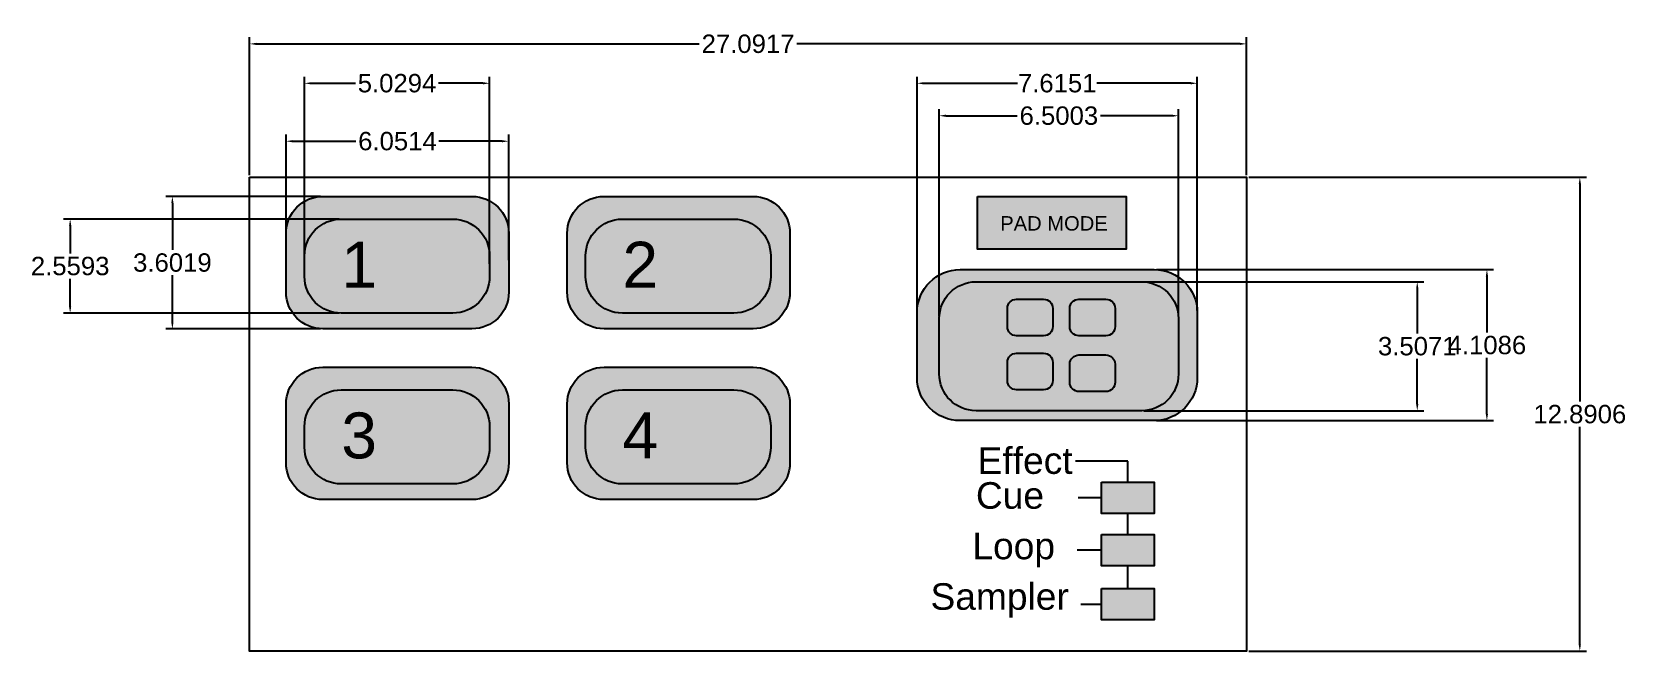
# Model space of a CAD drawing. Header units: millimetres. Extents: x 11.7 to 55, y 7 to 23.9.
import ezdxf

# ---------------------------------------------------------------- set-up
doc = ezdxf.new("R2010")
doc.units = ezdxf.units.MM
doc.header["$MEASUREMENT"] = 0
for name, color, linetype in [('3', 8, 'Continuous'), ('contras', 40, 'Continuous'), ('contur1', 250, 'Continuous'), ('contur2', 7, 'Continuous'), ('cotare', 3, 'Continuous')]:
    doc.layers.add(name, color=color, linetype=linetype)
doc.styles.get("Standard").update_dxf_attribs({"font": 'arial.ttf'})
doc.dimstyles.new('Annotative', dxfattribs={"dimscale": 0, "dimtxt": 0.5, "dimasz": 0.18, "dimexe": 0.18, "dimexo": 0.0625, "dimgap": 0.09, "dimtad": 0, "dimtih": 1, "dimtoh": 1, "dimdec": 4, "dimzin": 0, "dimdsep": 46, "dimtxsty": 'Standard', "dimcen": 0.09, "dimadec": 0, "dimazin": 0, "dimtfac": 1, "dimtdec": 4, "dimtofl": 0, "dimtmove": 0, "dimatfit": 3, "dimfxl": 1, "dimtolj": 1, "dimtzin": 0, "dimarcsym": 0})

# ---------------------------------------------------------------- blocks, each defined once
blk = doc.blocks.new('*D2')
at = {"layer": 'cotare', "color": 0, "lineweight": -2, "transparency": 16777216}
for p, q in [((17.614, 19.981), (17.614, 23.728)), ((17.794, 23.548), (29.834, 23.548)), ((44.526, 23.548), (32.486, 23.548)), ((44.706, 19.981), (44.706, 23.728))]:
    blk.add_line(p, q, dxfattribs=at)
at = {"layer": 'cotare', "color": 0, "transparency": 16777216}
for points in [[(17.794, 23.578), (17.794, 23.518), (17.614, 23.548)], [(44.526, 23.578), (44.526, 23.518), (44.706, 23.548)]]:
    blk.add_solid(points, dxfattribs=at)
at = {"layer": 'Defpoints', "color": 0, "transparency": 16777216}
for p in [(44.706, 23.548), (17.614, 19.919), (44.706, 19.919)]:
    blk.add_point(p, dxfattribs=at)
at = {"layer": 'cotare', "color": 0, "transparency": 16777216, "insert": (31.16, 23.548), "char_height": 0.5, "attachment_point": 5}
blk.add_mtext('\\A1;27.0917', dxfattribs=at)
blk = doc.blocks.new('*D3')
at = {"layer": 'cotare', "color": 0, "lineweight": -2, "transparency": 16777216}
for p, q in [((44.768, 19.919), (53.943, 19.919)), ((53.763, 19.739), (53.763, 13.819)), ((53.763, 7.208), (53.763, 13.128)), ((44.768, 7.028), (53.943, 7.028))]:
    blk.add_line(p, q, dxfattribs=at)
at = {"layer": 'cotare', "color": 0, "transparency": 16777216}
for points in [[(53.733, 19.739), (53.793, 19.739), (53.763, 19.919)], [(53.733, 7.208), (53.793, 7.208), (53.763, 7.028)]]:
    blk.add_solid(points, dxfattribs=at)
at = {"layer": 'Defpoints', "color": 0, "transparency": 16777216}
for p in [(44.706, 19.919), (44.706, 7.028), (53.763, 7.028)]:
    blk.add_point(p, dxfattribs=at)
at = {"layer": 'cotare', "color": 0, "transparency": 16777216, "insert": (53.763, 13.474), "char_height": 0.5, "attachment_point": 5}
blk.add_mtext('\\A1;12.8906', dxfattribs=at)
blk = doc.blocks.new('*D4')
at = {"layer": 'cotare', "color": 0, "lineweight": -2, "transparency": 16777216}
for p, q in [((19.106, 17.565), (19.106, 22.656)), ((24.136, 17.565), (24.136, 22.656)), ((19.286, 22.476), (20.494, 22.476)), ((23.956, 22.476), (22.748, 22.476))]:
    blk.add_line(p, q, dxfattribs=at)
at = {"layer": 'cotare', "color": 0, "transparency": 16777216}
for points in [[(19.286, 22.506), (19.286, 22.446), (19.106, 22.476)], [(23.956, 22.506), (23.956, 22.446), (24.136, 22.476)]]:
    blk.add_solid(points, dxfattribs=at)
at = {"layer": 'Defpoints', "color": 0, "transparency": 16777216}
for p in [(24.136, 22.476), (19.106, 17.502), (24.136, 17.502)]:
    blk.add_point(p, dxfattribs=at)
at = {"layer": 'cotare', "color": 0, "transparency": 16777216, "insert": (21.621, 22.476), "char_height": 0.5, "attachment_point": 5}
blk.add_mtext('\\A1;5.0294', dxfattribs=at)
blk = doc.blocks.new('*D5')
at = {"layer": 'cotare', "color": 0, "lineweight": -2, "transparency": 16777216}
for p, q in [((20.044, 18.782), (12.558, 18.782)), ((12.738, 18.602), (12.738, 17.848)), ((12.738, 16.403), (12.738, 17.157)), ((20.044, 16.223), (12.558, 16.223))]:
    blk.add_line(p, q, dxfattribs=at)
at = {"layer": 'cotare', "color": 0, "transparency": 16777216}
for points in [[(12.708, 18.602), (12.768, 18.602), (12.738, 18.782)], [(12.708, 16.403), (12.768, 16.403), (12.738, 16.223)]]:
    blk.add_solid(points, dxfattribs=at)
at = {"layer": 'Defpoints', "color": 0, "transparency": 16777216}
for p in [(20.106, 18.782), (12.738, 16.223), (20.106, 16.223)]:
    blk.add_point(p, dxfattribs=at)
at = {"layer": 'cotare', "color": 0, "transparency": 16777216, "insert": (12.738, 17.502), "char_height": 0.5, "attachment_point": 5}
blk.add_mtext('\\A1;2.5593', dxfattribs=at)
blk = doc.blocks.new('*D6')
at = {"layer": 'cotare', "color": 0, "lineweight": -2, "transparency": 16777216}
for p, q in [((18.606, 17.66), (18.606, 21.08)), ((18.786, 20.9), (20.504, 20.9)), ((24.477, 20.9), (22.76, 20.9)), ((24.657, 17.66), (24.657, 21.08))]:
    blk.add_line(p, q, dxfattribs=at)
at = {"layer": 'cotare', "color": 0, "transparency": 16777216}
for points in [[(18.786, 20.93), (18.786, 20.87), (18.606, 20.9)], [(24.477, 20.93), (24.477, 20.87), (24.657, 20.9)]]:
    blk.add_solid(points, dxfattribs=at)
at = {"layer": 'Defpoints', "color": 0, "transparency": 16777216}
for p in [(24.657, 20.9), (18.606, 17.597), (24.657, 17.597)]:
    blk.add_point(p, dxfattribs=at)
at = {"layer": 'cotare', "color": 0, "transparency": 16777216, "insert": (21.632, 20.9), "char_height": 0.5, "attachment_point": 5}
blk.add_mtext('\\A1;6.0514', dxfattribs=at)
blk = doc.blocks.new('*D7')
at = {"layer": 'cotare', "color": 0, "lineweight": -2, "transparency": 16777216}
for p, q in [((19.544, 19.398), (15.336, 19.398)), ((15.516, 19.218), (15.516, 17.943)), ((15.516, 15.976), (15.516, 17.252)), ((19.544, 15.796), (15.336, 15.796))]:
    blk.add_line(p, q, dxfattribs=at)
at = {"layer": 'cotare', "color": 0, "transparency": 16777216}
for points in [[(15.486, 19.218), (15.546, 19.218), (15.516, 19.398)], [(15.486, 15.976), (15.546, 15.976), (15.516, 15.796)]]:
    blk.add_solid(points, dxfattribs=at)
at = {"layer": 'Defpoints', "color": 0, "transparency": 16777216}
for p in [(19.606, 19.398), (15.516, 15.796), (19.606, 15.796)]:
    blk.add_point(p, dxfattribs=at)
at = {"layer": 'cotare', "color": 0, "transparency": 16777216, "insert": (15.516, 17.597), "char_height": 0.5, "attachment_point": 5}
blk.add_mtext('\\A1;3.6019', dxfattribs=at)
blk = doc.blocks.new('*D8')
at = {"layer": 'cotare', "color": 0, "lineweight": -2, "transparency": 16777216}
for p, q in [((41.918, 17.076), (49.525, 17.076)), ((49.345, 16.896), (49.345, 15.668)), ((49.345, 13.749), (49.345, 14.977)), ((41.918, 13.569), (49.525, 13.569))]:
    blk.add_line(p, q, dxfattribs=at)
at = {"layer": 'cotare', "color": 0, "transparency": 16777216}
for points in [[(49.315, 16.896), (49.375, 16.896), (49.345, 17.076)], [(49.315, 13.749), (49.375, 13.749), (49.345, 13.569)]]:
    blk.add_solid(points, dxfattribs=at)
at = {"layer": 'Defpoints', "color": 0, "transparency": 16777216}
for p in [(41.856, 17.076), (41.856, 13.569), (49.345, 13.569)]:
    blk.add_point(p, dxfattribs=at)
at = {"layer": 'cotare', "color": 0, "transparency": 16777216, "insert": (49.345, 15.322), "char_height": 0.5, "attachment_point": 5}
blk.add_mtext('\\A1;3.5071', dxfattribs=at)
blk = doc.blocks.new('*D9')
at = {"layer": 'cotare', "color": 0, "lineweight": -2, "transparency": 16777216}
for p, q in [((42.259, 17.408), (51.418, 17.408)), ((51.238, 17.228), (51.238, 15.699)), ((51.238, 13.479), (51.238, 15.008)), ((42.259, 13.299), (51.418, 13.299))]:
    blk.add_line(p, q, dxfattribs=at)
at = {"layer": 'cotare', "color": 0, "transparency": 16777216}
for points in [[(51.208, 17.228), (51.268, 17.228), (51.238, 17.408)], [(51.208, 13.479), (51.268, 13.479), (51.238, 13.299)]]:
    blk.add_solid(points, dxfattribs=at)
at = {"layer": 'Defpoints', "color": 0, "transparency": 16777216}
for p in [(42.197, 17.408), (42.197, 13.299), (51.238, 13.299)]:
    blk.add_point(p, dxfattribs=at)
at = {"layer": 'cotare', "color": 0, "transparency": 16777216, "insert": (51.238, 15.353), "char_height": 0.5, "attachment_point": 5}
blk.add_mtext('\\A1;4.1086', dxfattribs=at)
blk = doc.blocks.new('*D10')
at = {"layer": 'cotare', "color": 0, "lineweight": -2, "transparency": 16777216}
for p, q in [((36.356, 16.138), (36.356, 21.773)), ((42.856, 16.138), (42.856, 21.773)), ((36.536, 21.593), (38.477, 21.593)), ((42.676, 21.593), (40.735, 21.593))]:
    blk.add_line(p, q, dxfattribs=at)
at = {"layer": 'cotare', "color": 0, "transparency": 16777216}
for points in [[(36.536, 21.623), (36.536, 21.563), (36.356, 21.593)], [(42.676, 21.623), (42.676, 21.563), (42.856, 21.593)]]:
    blk.add_solid(points, dxfattribs=at)
at = {"layer": 'Defpoints', "color": 0, "transparency": 16777216}
for p in [(42.856, 21.593), (36.356, 16.076), (42.856, 16.076)]:
    blk.add_point(p, dxfattribs=at)
at = {"layer": 'cotare', "color": 0, "transparency": 16777216, "insert": (39.606, 21.593), "char_height": 0.5, "attachment_point": 5}
blk.add_mtext('\\A1;6.5003', dxfattribs=at)
blk = doc.blocks.new('*D11')
at = {"layer": 'cotare', "color": 0, "lineweight": -2, "transparency": 16777216}
for p, q in [((35.753, 16.299), (35.753, 22.656)), ((43.368, 16.299), (43.368, 22.656)), ((35.933, 22.476), (38.483, 22.476)), ((43.188, 22.476), (40.638, 22.476))]:
    blk.add_line(p, q, dxfattribs=at)
at = {"layer": 'cotare', "color": 0, "transparency": 16777216}
for points in [[(35.933, 22.506), (35.933, 22.446), (35.753, 22.476)], [(43.188, 22.506), (43.188, 22.446), (43.368, 22.476)]]:
    blk.add_solid(points, dxfattribs=at)
at = {"layer": 'Defpoints', "color": 0, "transparency": 16777216}
for p in [(43.368, 22.476), (35.753, 16.236), (43.368, 16.236)]:
    blk.add_point(p, dxfattribs=at)
at = {"layer": 'cotare', "color": 0, "transparency": 16777216, "insert": (39.561, 22.476), "char_height": 0.5, "attachment_point": 5}
blk.add_mtext('\\A1;7.6151', dxfattribs=at)

msp = doc.modelspace()

# ---------------------------------------------------------------- hatches: boundary and pattern name
at = {"layer": '3'}
h = msp.add_hatch(color=256, dxfattribs=at)
h.dxf.hatch_style = 1
h.paths.add_polyline_path([(42.19114, 9.35062), (42.19114, 10.20371), (40.76771, 10.20371), (40.76771, 9.35062)])
h.paths.add_polyline_path([(42.19114, 7.88141), (42.19114, 8.7345), (40.76771, 8.7345), (40.76771, 7.88141)])
at = {"layer": 'contras'}
h = msp.add_hatch(color=256, dxfattribs=at)
h.dxf.hatch_style = 1
h.paths.add_polyline_path([(19.60612, 19.39813, 0.41421356), (18.60612, 18.39813), (18.60612, 16.79619, 0.41421356), (19.60612, 15.79619), (23.65748, 15.79619, 0.41421356), (24.65748, 16.79619), (24.65748, 18.39813, 0.41421356), (23.65748, 19.39813)])
h.paths.add_polyline_path([(23.13556, 18.78201, -0.41421356), (24.13556, 17.78201), (24.13556, 17.22274, -0.41421356), (23.13556, 16.22274), (20.10612, 16.22274, -0.41421356), (19.10612, 17.22274), (19.10612, 17.78201, -0.41421356), (20.10612, 18.78201)], flags=16)
h = msp.add_hatch(color=256, dxfattribs=at)
h.dxf.hatch_style = 1
h.paths.add_polyline_path([(27.24517, 19.39813, 0.41421356), (26.24517, 18.39813), (26.24517, 16.79619, 0.41421356), (27.24517, 15.79619), (31.29653, 15.79619, 0.41421356), (32.29653, 16.79619), (32.29653, 18.39813, 0.41421356), (31.29653, 19.39813)])
h.paths.add_polyline_path([(30.77461, 18.78201, -0.41421356), (31.77461, 17.78201), (31.77461, 17.22274, -0.41421356), (30.77461, 16.22274), (27.74517, 16.22274, -0.41421356), (26.74517, 17.22274), (26.74517, 17.78201, -0.41421356), (27.74517, 18.78201)], flags=16)
h = msp.add_hatch(color=256, dxfattribs=at)
h.dxf.hatch_style = 1
h.paths.add_polyline_path([(43.36808, 16.23609, 0.41421356), (42.19658, 17.40759), (36.92446, 17.40759, 0.41421356), (35.75296, 16.23609), (35.75296, 14.47046, 0.41421356), (36.92446, 13.29896), (42.19658, 13.29896, 0.41421356), (43.36808, 14.47046)])
h.paths.add_polyline_path([(42.856, 14.56868, -0.41421356), (41.856, 13.56868), (37.35569, 13.56868, -0.41421356), (36.35569, 14.56868), (36.35569, 16.07583, -0.41421356), (37.35569, 17.07583), (41.856, 17.07583, -0.41421356), (42.856, 16.07583)], flags=16)
h.paths.add_polyline_path([(41.13512, 15.85662, -0.41421356), (40.88512, 15.60662), (40.15149, 15.60662, -0.41421356), (39.90149, 15.85662), (39.90149, 16.35189, -0.41421356), (40.15149, 16.60189), (40.88512, 16.60189, -0.41421356), (41.13512, 16.35189)], flags=0)
h.paths.add_polyline_path([(41.13512, 14.83529), (41.13512, 14.34001, -0.41421356), (40.88512, 14.09001), (40.15149, 14.09001, -0.41421356), (39.90149, 14.34001), (39.90149, 14.83529, -0.41421356), (40.15149, 15.08529), (40.88512, 15.08529, -0.41421356)], flags=0)
h.paths.add_polyline_path([(39.43978, 15.85662, -0.41421356), (39.18978, 15.60662), (38.45614, 15.60662, -0.41421356), (38.20614, 15.85662), (38.20614, 16.35189, -0.41421356), (38.45614, 16.60189), (39.18978, 16.60189, -0.41421356), (39.43978, 16.35189)], flags=0)
h.paths.add_polyline_path([(39.43978, 14.88268), (39.43978, 14.38741, -0.41421356), (39.18978, 14.13741), (38.45614, 14.13741, -0.41421356), (38.20614, 14.38741), (38.20614, 14.88268, -0.41421356), (38.45614, 15.13268), (39.18978, 15.13268, -0.41421356)], flags=0)
h = msp.add_hatch(color=256, dxfattribs=at)
h.dxf.hatch_style = 1
h.paths.add_polyline_path([(39.18978, 15.60662, 0.41421356), (39.43978, 15.85662), (39.43978, 16.35189, 0.41421356), (39.18978, 16.60189), (38.45614, 16.60189, 0.41421356), (38.20614, 16.35189), (38.20614, 15.85662, 0.41421356), (38.45614, 15.60662)])
h.paths.add_polyline_path([(40.15149, 16.60189, 0.41421356), (39.90149, 16.35189), (39.90149, 15.85662, 0.41421356), (40.15149, 15.60662), (40.88512, 15.60662, 0.41421356), (41.13512, 15.85662), (41.13512, 16.35189, 0.41421356), (40.88512, 16.60189)])
h.paths.add_polyline_path([(40.88512, 14.09001, 0.41421356), (41.13512, 14.34001), (41.13512, 14.83529, 0.41421356), (40.88512, 15.08529), (40.15149, 15.08529, 0.41421356), (39.90149, 14.83529), (39.90149, 14.34001, 0.41421356), (40.15149, 14.09001)])
h.paths.add_polyline_path([(38.20614, 14.38741, 0.41421356), (38.45614, 14.13741), (39.18978, 14.13741, 0.41421356), (39.43978, 14.38741), (39.43978, 14.88268, 0.41421356), (39.18978, 15.13268), (38.45614, 15.13268, 0.41421356), (38.20614, 14.88268)])
h = msp.add_hatch(color=256, dxfattribs=at)
h.dxf.hatch_style = 1
h.paths.add_polyline_path([(19.60612, 14.75353, 0.41421356), (18.60612, 13.75353), (18.60612, 12.15159, 0.41421356), (19.60612, 11.15159), (23.65748, 11.15159, 0.41421356), (24.65748, 12.15159), (24.65748, 13.75353, 0.41421356), (23.65748, 14.75353)])
h.paths.add_polyline_path([(23.13556, 14.13741, -0.41421356), (24.13556, 13.13741), (24.13556, 12.57814, -0.41421356), (23.13556, 11.57814), (20.10612, 11.57814, -0.41421356), (19.10612, 12.57814), (19.10612, 13.13741, -0.41421356), (20.10612, 14.13741)], flags=16)
h = msp.add_hatch(color=256, dxfattribs=at)
h.dxf.hatch_style = 1
h.paths.add_polyline_path([(27.24517, 14.75353, 0.41421356), (26.24517, 13.75353), (26.24517, 12.15159, 0.41421356), (27.24517, 11.15159), (31.29653, 11.15159, 0.41421356), (32.29653, 12.15159), (32.29653, 13.75353, 0.41421356), (31.29653, 14.75353)])
h.paths.add_polyline_path([(30.77461, 14.13741, -0.41421356), (31.77461, 13.13741), (31.77461, 12.57814, -0.41421356), (30.77461, 11.57814), (27.74517, 11.57814, -0.41421356), (26.74517, 12.57814), (26.74517, 13.13741, -0.41421356), (27.74517, 14.13741)], flags=16)
h = msp.add_hatch(color=256, dxfattribs=at)
h.dxf.hatch_style = 1
h.paths.add_polyline_path([(40.76771, 11.62553), (40.76771, 10.77244), (42.19114, 10.77244), (42.19114, 11.62553)])
at = {"layer": 'contur1'}
h = msp.add_hatch(color=256, dxfattribs=at)
h.dxf.hatch_style = 1
h.paths.add_polyline_path([(20.10612, 18.78201, 0.41421356), (19.10612, 17.78201), (19.10612, 17.22274, 0.41421356), (20.10612, 16.22274), (23.13556, 16.22274, 0.41421356), (24.13556, 17.22274), (24.13556, 17.78201, 0.41421356), (23.13556, 18.78201)])
h = msp.add_hatch(color=256, dxfattribs=at)
h.dxf.hatch_style = 1
h.paths.add_polyline_path([(27.74517, 18.78201, 0.41421356), (26.74517, 17.78201), (26.74517, 17.22274, 0.41421356), (27.74517, 16.22274), (30.77461, 16.22274, 0.41421356), (31.77461, 17.22274), (31.77461, 17.78201, 0.41421356), (30.77461, 18.78201)])
h = msp.add_hatch(color=256, dxfattribs=at)
h.dxf.hatch_style = 1
h.paths.add_polyline_path([(42.856, 16.07583, 0.41421356), (41.856, 17.07583), (37.35569, 17.07583, 0.41421356), (36.35569, 16.07583), (36.35569, 14.56868, 0.41421356), (37.35569, 13.56868), (41.856, 13.56868, 0.41421356), (42.856, 14.56868)])
h.paths.add_polyline_path([(41.13512, 15.85662, -0.41421356), (40.88512, 15.60662), (40.15149, 15.60662, -0.41421356), (39.90149, 15.85662), (39.90149, 16.35189, -0.41421356), (40.15149, 16.60189), (40.88512, 16.60189, -0.41421356), (41.13512, 16.35189)], flags=16)
h.paths.add_polyline_path([(41.13512, 14.83529), (41.13512, 14.34001, -0.41421356), (40.88512, 14.09001), (40.15149, 14.09001, -0.41421356), (39.90149, 14.34001), (39.90149, 14.83529, -0.41421356), (40.15149, 15.08529), (40.88512, 15.08529, -0.41421356)], flags=16)
h.paths.add_polyline_path([(39.43978, 15.85662, -0.41421356), (39.18978, 15.60662), (38.45614, 15.60662, -0.41421356), (38.20614, 15.85662), (38.20614, 16.35189, -0.41421356), (38.45614, 16.60189), (39.18978, 16.60189, -0.41421356), (39.43978, 16.35189)], flags=16)
h.paths.add_polyline_path([(39.43978, 14.88268), (39.43978, 14.38741, -0.41421356), (39.18978, 14.13741), (38.45614, 14.13741, -0.41421356), (38.20614, 14.38741), (38.20614, 14.88268, -0.41421356), (38.45614, 15.13268), (39.18978, 15.13268, -0.41421356)], flags=16)
h = msp.add_hatch(color=256, dxfattribs=at)
h.dxf.hatch_style = 1
h.paths.add_polyline_path([(20.10612, 14.13741, 0.41421356), (19.10612, 13.13741), (19.10612, 12.57814, 0.41421356), (20.10612, 11.57814), (23.13556, 11.57814, 0.41421356), (24.13556, 12.57814), (24.13556, 13.13741, 0.41421356), (23.13556, 14.13741)])
h = msp.add_hatch(color=256, dxfattribs=at)
h.dxf.hatch_style = 1
h.paths.add_polyline_path([(27.74517, 14.13741, 0.41421356), (26.74517, 13.13741), (26.74517, 12.57814, 0.41421356), (27.74517, 11.57814), (30.77461, 11.57814, 0.41421356), (31.77461, 12.57814), (31.77461, 13.13741, 0.41421356), (30.77461, 14.13741)])
at = {"layer": 'contur2'}
h = msp.add_hatch(color=256, dxfattribs=at)
h.dxf.hatch_style = 1
h.paths.add_polyline_path([(41.43315, 17.96731), (41.43315, 19.39813), (37.39894, 19.39813), (37.39894, 17.96731)])

# ---------------------------------------------------------------- linework, layer by layer
msp.add_lwpolyline([(17.61411, 19.91895), (44.70586, 19.91895), (44.70586, 7.02832), (17.61411, 7.02832)], close=True)
at = {"layer": '3'}
for p, q in [((41.47943, 12.19426), (40.056, 12.19426)), ((41.47943, 11.62553), (41.47943, 12.19426)), ((40.76771, 11.19899), (40.13072, 11.19899)), ((41.47943, 10.20371), (41.47943, 10.77244)), ((40.76771, 9.77717), (40.10345, 9.77717)), ((41.47943, 8.7345), (41.47943, 9.35062)), ((40.19834, 8.30796), (40.76771, 8.30796))]:
    msp.add_line(p, q, dxfattribs=at)
for points in [[(40.76771, 10.20371), (42.19114, 10.20371), (42.19114, 9.35062), (40.76771, 9.35062)], [(40.76771, 8.7345), (42.19114, 8.7345), (42.19114, 7.88141), (40.76771, 7.88141)]]:
    msp.add_lwpolyline(points, close=True, dxfattribs=at)
at = {"layer": 'contras'}
for points in [[(19.60612, 19.39813), (23.65748, 19.39813, -0.41421356), (24.65748, 18.39813), (24.65748, 16.79619, -0.41421356), (23.65748, 15.79619), (19.60612, 15.79619, -0.41421356), (18.60612, 16.79619), (18.60612, 18.39813, -0.41421356)], [(27.24517, 19.39813), (31.29653, 19.39813, -0.41421356), (32.29653, 18.39813), (32.29653, 16.79619, -0.41421356), (31.29653, 15.79619), (27.24517, 15.79619, -0.41421356), (26.24517, 16.79619), (26.24517, 18.39813, -0.41421356)], [(20.10612, 18.78201), (23.13556, 18.78201, -0.41421356), (24.13556, 17.78201), (24.13556, 17.22274, -0.41421356), (23.13556, 16.22274), (20.10612, 16.22274, -0.41421356), (19.10612, 17.22274), (19.10612, 17.78201, -0.41421356)], [(27.74517, 18.78201), (30.77461, 18.78201, -0.41421356), (31.77461, 17.78201), (31.77461, 17.22274, -0.41421356), (30.77461, 16.22274), (27.74517, 16.22274, -0.41421356), (26.74517, 17.22274), (26.74517, 17.78201, -0.41421356)], [(36.92446, 17.40759), (42.19658, 17.40759, -0.41421356), (43.36808, 16.23609), (43.36808, 14.47046, -0.41421356), (42.19658, 13.29896), (36.92446, 13.29896, -0.41421356), (35.75296, 14.47046), (35.75296, 16.23609, -0.41421356)], [(37.35569, 17.07583), (41.856, 17.07583, -0.41421356), (42.856, 16.07583), (42.856, 14.56868, -0.41421356), (41.856, 13.56868), (37.35569, 13.56868, -0.41421356), (36.35569, 14.56868), (36.35569, 16.07583, -0.41421356)], [(38.45614, 16.60189), (39.18978, 16.60189, -0.41421356), (39.43978, 16.35189), (39.43978, 15.85662, -0.41421356), (39.18978, 15.60662), (38.45614, 15.60662, -0.41421356), (38.20614, 15.85662), (38.20614, 16.35189, -0.41421356)], [(40.15149, 16.60189), (40.88512, 16.60189, -0.41421356), (41.13512, 16.35189), (41.13512, 15.85662, -0.41421356), (40.88512, 15.60662), (40.15149, 15.60662, -0.41421356), (39.90149, 15.85662), (39.90149, 16.35189, -0.41421356)], [(19.60612, 14.75353), (23.65748, 14.75353, -0.41421356), (24.65748, 13.75353), (24.65748, 12.15159, -0.41421356), (23.65748, 11.15159), (19.60612, 11.15159, -0.41421356), (18.60612, 12.15159), (18.60612, 13.75353, -0.41421356)], [(27.24517, 14.75353), (31.29653, 14.75353, -0.41421356), (32.29653, 13.75353), (32.29653, 12.15159, -0.41421356), (31.29653, 11.15159), (27.24517, 11.15159, -0.41421356), (26.24517, 12.15159), (26.24517, 13.75353, -0.41421356)], [(38.45614, 15.13268), (39.18978, 15.13268, -0.41421356), (39.43978, 14.88268), (39.43978, 14.38741, -0.41421356), (39.18978, 14.13741), (38.45614, 14.13741, -0.41421356), (38.20614, 14.38741), (38.20614, 14.88268, -0.41421356)], [(40.15149, 15.08529), (40.88512, 15.08529, -0.41421356), (41.13512, 14.83529), (41.13512, 14.34001, -0.41421356), (40.88512, 14.09001), (40.15149, 14.09001, -0.41421356), (39.90149, 14.34001), (39.90149, 14.83529, -0.41421356)], [(20.10612, 14.13741), (23.13556, 14.13741, -0.41421356), (24.13556, 13.13741), (24.13556, 12.57814, -0.41421356), (23.13556, 11.57814), (20.10612, 11.57814, -0.41421356), (19.10612, 12.57814), (19.10612, 13.13741, -0.41421356)], [(27.74517, 14.13741), (30.77461, 14.13741, -0.41421356), (31.77461, 13.13741), (31.77461, 12.57814, -0.41421356), (30.77461, 11.57814), (27.74517, 11.57814, -0.41421356), (26.74517, 12.57814), (26.74517, 13.13741, -0.41421356)]]:
    msp.add_lwpolyline(points, format="xyb", close=True, dxfattribs=at)
msp.add_lwpolyline([(40.76771, 11.62553), (42.19114, 11.62553), (42.19114, 10.77244), (40.76771, 10.77244)], close=True, dxfattribs=at)
at = {"layer": 'contur2'}
msp.add_lwpolyline([(37.39894, 19.39813), (41.43315, 19.39813), (41.43315, 17.96731), (37.39894, 17.96731)], close=True, dxfattribs=at)

# ---------------------------------------------------------------- texts
at = {"layer": '3', "char_height": 0.722496, "attachment_point": 1}
for s, insert in [('Effect', (37.39894, 12.57341)), ('Cue', (37.35149, 11.62553)), ('Loop', (37.2566, 10.25111)), ('Sampler', (36.11786, 8.87668))]:
    msp.add_mtext_dynamic_manual_height_columns(s, width=2.7792246, gutter_width=3.61248, heights=[0], dxfattribs=dict(at, insert=insert))
at = {"layer": 'contras', "char_height": 1.24865, "attachment_point": 1}
for s, insert in [('1', (20.10612, 18.16589)), ('2', (27.74517, 18.16589)), ('3', (20.10612, 13.52129)), ('4', (27.74517, 13.52129))]:
    msp.add_mtext_dynamic_manual_height_columns(s, width=1.2486522, gutter_width=6.24326, heights=[1.25376], dxfattribs=dict(at, insert=insert))
at = {"layer": 'contur2', "insert": (38.01284, 18.86191), "char_height": 0.3920679, "attachment_point": 1}
msp.add_mtext_dynamic_manual_height_columns('{\\C256;\\c0;PAD MODE}', width=2.9241039, gutter_width=1.96034, heights=[0.89463], dxfattribs=at)

# ---------------------------------------------------------------- dimensions: what is measured, and where the dimension line sits
at = {"layer": 'cotare'}
for base, p1, p2, picture, middle in [((44.705858, 23.54752), (17.614113, 19.918955), (44.705858, 19.918955), '*D2', (31.159985, 23.54752)), ((24.13556, 22.4758), (19.10612, 17.50237), (24.13556, 17.50237), '*D4', (21.62084, 22.4758)), ((43.36808, 22.4758), (35.75296, 16.23609), (43.36808, 16.23609), '*D11', (39.56052, 22.4758)), ((42.856, 21.5932), (36.35569, 16.07583), (42.856, 16.07583), '*D10', (39.60584, 21.5932)), ((24.65748, 20.89973), (18.60612, 17.59716), (24.65748, 17.59716), '*D6', (21.6318, 20.89973))]:
    dim = msp.add_linear_dim(base=base, p1=p1, p2=p2, dimstyle='Annotative', dxfattribs=at)
    dim.commit()
    dim.dimension.update_dxf_attribs({"geometry": picture, "text_midpoint": middle})
for base, p1, p2, picture, middle in [((53.76257, 7.02832), (44.70586, 19.91895), (44.70586, 7.02832), '*D3', (53.76257, 13.47364)), ((15.5155, 15.79619), (19.60612, 19.39813), (19.60612, 15.79619), '*D7', (15.5155, 17.59716)), ((12.73849, 16.22274), (20.10612, 18.78201), (20.10612, 16.22274), '*D5', (12.73849, 17.50237)), ((51.23801, 13.29896), (42.19658, 17.40759), (42.19658, 13.29896), '*D9', (51.23801, 15.35327)), ((49.344595, 13.56868), (41.855998, 17.075829), (41.855998, 13.56868), '*D8', (49.344595, 15.322255))]:
    dim = msp.add_linear_dim(base=base, p1=p1, p2=p2, angle=90, dimstyle='Annotative', dxfattribs=at)
    dim.commit()
    dim.dimension.update_dxf_attribs({"geometry": picture, "text_midpoint": middle})

doc.saveas('drawing.dxf')
